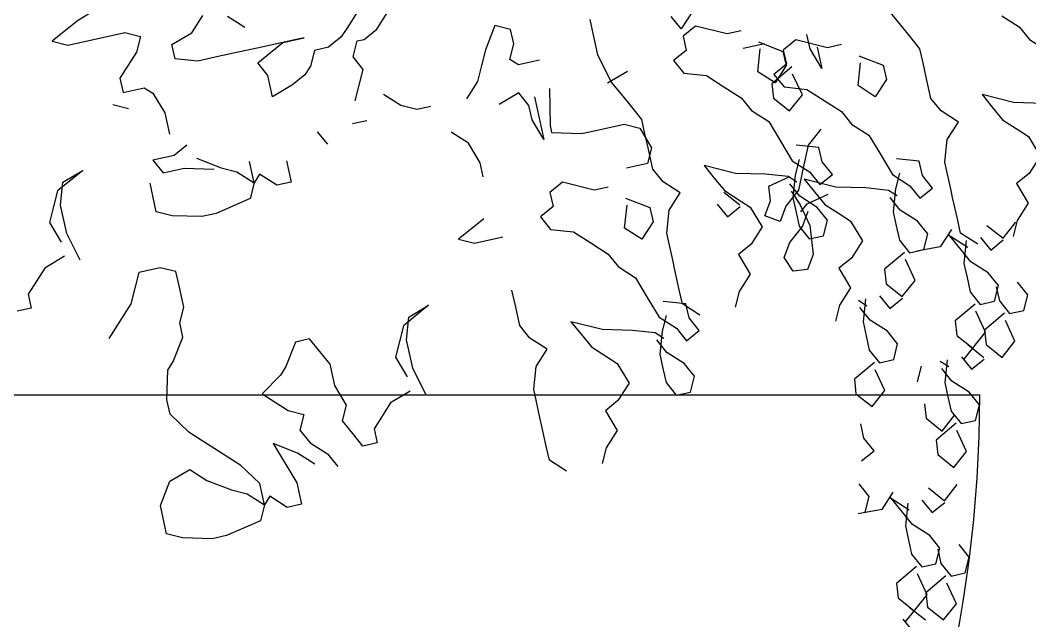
# Model space of a CAD drawing. Header units: millimetres. Extents: x 46 to 20372, y 30 to 14100.
# Drawn here: x 19678 to 19850.3, y 931.3 to 1033.7 of the extents above; entities that cross this region are included whole.
import ezdxf

# ---------------------------------------------------------------- set-up
doc = ezdxf.new("R2010")
doc.units = ezdxf.units.MM
doc.layers.get('0').update_dxf_attribs({"color": 250})

msp = doc.modelspace()

# ---------------------------------------------------------------- linework, layer by layer
for p, q in [((19691.18, 1035.66), (19687.81, 1033.65)), ((19735.64, 1035.29), (19733.75, 1032.34)), ((19738.85, 1032.2), (19740.74, 1035.15)), ((19792.7, 1035.19), (19790.81, 1032.24)), ((19828.02, 1033.18), (19826.28, 1035.33)), ((19687.81, 1033.65), (19683.51, 1030.17)), ((19707.29, 1031.6), (19709.17, 1034.55)), ((19716.35, 1032.49), (19713.4, 1034.38)), ((19775.79, 1031.44), (19775.26, 1033.86)), ((19790.81, 1032.24), (19789.07, 1034.39)), ((19845.49, 1034.48), (19848.44, 1032.59)), ((19691.03, 1030.56), (19695.87, 1031.62)), ((19695.87, 1031.62), (19698.55, 1030.94)), ((19703.92, 1029.59), (19707.29, 1031.6)), ((19733.75, 1032.34), (19732.8, 1030.87)), ((19736.7, 1030.46), (19738.85, 1032.2)), ((19759, 1032.82), (19757.38, 1028.66)), ((19761.69, 1032.15), (19759, 1032.82)), ((19762.22, 1029.73), (19761.69, 1032.15)), ((19793.25, 1032.74), (19791.1, 1031)), ((19798.62, 1031.39), (19793.25, 1032.74)), ((19801.04, 1031.92), (19798.62, 1031.39)), ((19829.77, 1031.02), (19828.02, 1033.18)), ((19848.44, 1032.59), (19850.18, 1030.44)), ((19683.51, 1030.17), (19686.19, 1029.49)), ((19686.19, 1029.49), (19691.03, 1030.56)), ((19698.55, 1030.94), (19697.88, 1028.26)), ((19724.07, 1030.21), (19719.24, 1029.15)), ((19720.71, 1028.21), (19722.86, 1029.95)), ((19722.86, 1029.95), (19726.49, 1030.75)), ((19726.49, 1030.75), (19724.07, 1030.21)), ((19732.8, 1030.87), (19730.65, 1029.13)), ((19734.81, 1027.5), (19735.49, 1030.19)), ((19735.49, 1030.19), (19736.7, 1030.46)), ((19776.59, 1027.81), (19775.79, 1031.44)), ((19791.1, 1031), (19791.63, 1028.58)), ((19803.99, 1030.04), (19808.15, 1028.41)), ((19810.36, 1030.39), (19808.2, 1028.65)), ((19815.73, 1029.04), (19810.36, 1030.39)), ((19812.78, 1028.85), (19812.24, 1031.27)), ((19831.5, 1028.87), (19829.77, 1031.02)), ((19850.18, 1030.44), (19853.13, 1028.55)), ((19697.88, 1028.26), (19695.05, 1023.83)), ((19704.45, 1027.17), (19703.92, 1029.59)), ((19719.24, 1029.15), (19714.4, 1028.09)), ((19718.56, 1026.47), (19720.71, 1028.21)), ((19728.23, 1028.59), (19727.55, 1025.91)), ((19730.65, 1029.13), (19728.23, 1028.59)), ((19757.38, 1028.66), (19756.7, 1025.98)), ((19761.54, 1027.04), (19762.22, 1029.73)), ((19791.63, 1028.58), (19789.48, 1026.84)), ((19804.99, 1029.68), (19801.36, 1028.88)), ((19803.84, 1024.93), (19804.26, 1028.83)), ((19808.15, 1028.41), (19808.68, 1025.99)), ((19808.2, 1028.65), (19808.74, 1026.23)), ((19814.78, 1025.49), (19812.78, 1028.85)), ((19813.98, 1029.12), (19814.78, 1025.49)), ((19818.15, 1029.57), (19815.73, 1029.04)), ((19832.04, 1026.45), (19831.5, 1028.87)), ((19708.35, 1026.76), (19704.45, 1027.17)), ((19710.77, 1027.29), (19708.35, 1026.76)), ((19714.4, 1028.09), (19710.77, 1027.29)), ((19720.3, 1024.31), (19718.56, 1026.47)), ((19736.55, 1025.35), (19734.81, 1027.5)), ((19763.02, 1026.1), (19761.54, 1027.04)), ((19766.64, 1026.89), (19763.02, 1026.1)), ((19778.86, 1023.24), (19776.59, 1027.81)), ((19789.48, 1026.84), (19791.22, 1024.69)), ((19820.95, 1022.58), (19821.37, 1026.47)), ((19821.1, 1027.68), (19825.26, 1026.06)), ((19832.57, 1024.03), (19832.04, 1026.45)), ((19727.55, 1025.91), (19726.61, 1024.43)), ((19735.87, 1022.67), (19736.55, 1025.35)), ((19756.7, 1025.98), (19756.02, 1023.29)), ((19781.61, 1025.01), (19778.24, 1023)), ((19791.22, 1024.69), (19795.11, 1024.28)), ((19806.79, 1023.04), (19803.84, 1024.93)), ((19809.66, 1025.79), (19806.24, 1022.9)), ((19808.74, 1026.23), (19806.58, 1024.49)), ((19808.68, 1025.99), (19806.79, 1023.04)), ((19825.26, 1026.06), (19825.79, 1023.64)), ((19695.05, 1023.83), (19695.58, 1021.42)), ((19721.1, 1020.68), (19720.3, 1024.31)), ((19726.61, 1024.43), (19724.46, 1022.69)), ((19756.02, 1023.29), (19754.14, 1020.34)), ((19780.6, 1021.09), (19778.86, 1023.24)), ((19795.11, 1024.28), (19798.06, 1022.39)), ((19806.58, 1024.49), (19808.33, 1022.34)), ((19811.45, 1021), (19809.8, 1024.55)), ((19825.79, 1023.64), (19823.9, 1020.69)), ((19833.37, 1020.4), (19832.57, 1024.03)), ((19695.58, 1021.42), (19699.21, 1022.21)), ((19699.21, 1022.21), (19700.68, 1021.27)), ((19700.68, 1021.27), (19702.69, 1017.91)), ((19724.46, 1022.69), (19721.1, 1020.68)), ((19735.2, 1019.98), (19735.87, 1022.67)), ((19763.08, 1021.34), (19759.72, 1019.33)), ((19764.82, 1019.19), (19763.08, 1021.34)), ((19768.3, 1022.08), (19768.42, 1015.77)), ((19798.06, 1022.39), (19801.01, 1020.5)), ((19806.24, 1022.9), (19806.52, 1020.44)), ((19808.33, 1022.34), (19812.22, 1021.93)), ((19812.22, 1021.93), (19815.17, 1020.04)), ((19823.9, 1020.69), (19820.95, 1022.58)), ((19742.99, 1019.16), (19740.03, 1021.04)), ((19765.76, 1020.66), (19766.56, 1017.03)), ((19782.34, 1018.93), (19780.6, 1021.09)), ((19801.01, 1020.5), (19802.76, 1018.35)), ((19806.52, 1020.44), (19809.26, 1018.26)), ((19809.26, 1018.26), (19811.45, 1021)), ((19815.17, 1020.04), (19818.12, 1018.15)), ((19835.11, 1018.25), (19833.37, 1020.4)), ((19847.47, 1019.7), (19842.1, 1021.06)), ((19842.1, 1021.06), (19843.84, 1018.9)), ((19852.57, 1019.55), (19847.47, 1019.7)), ((19693.83, 1019.38), (19696.52, 1018.7)), ((19702.69, 1017.91), (19703.49, 1014.28)), ((19745.67, 1018.48), (19742.99, 1019.16)), ((19748.09, 1019.01), (19745.67, 1018.48)), ((19765.35, 1016.76), (19764.82, 1019.19)), ((19784.08, 1016.78), (19782.34, 1018.93)), ((19802.76, 1018.35), (19805.71, 1016.46)), ((19818.12, 1018.15), (19819.86, 1016)), ((19838.06, 1016.36), (19835.11, 1018.25)), ((19843.84, 1018.9), (19845.58, 1016.75)), ((19737.16, 1016.57), (19734.74, 1016.04)), ((19767.36, 1013.4), (19765.35, 1016.76)), ((19766.56, 1017.03), (19767.36, 1013.4)), ((19784.61, 1014.36), (19784.08, 1016.78)), ((19805.71, 1016.46), (19807.71, 1013.1)), ((19836.17, 1013.41), (19838.06, 1016.36)), ((19845.58, 1016.75), (19848.53, 1014.86)), ((19728.7, 1014.71), (19730.44, 1012.56)), ((19754.48, 1012.77), (19751.53, 1014.66)), ((19768.42, 1015.77), (19768.69, 1014.56)), ((19768.69, 1014.56), (19773.79, 1014.41)), ((19773.79, 1014.41), (19776.21, 1014.94)), ((19776.21, 1014.94), (19781.05, 1016.01)), ((19781.05, 1016.01), (19783.73, 1015.33)), ((19783.73, 1015.33), (19785.74, 1011.97)), ((19785.15, 1011.94), (19784.61, 1014.36)), ((19814.6, 1015.13), (19812.42, 1012.39)), ((19819.86, 1016), (19822.81, 1014.11)), ((19848.53, 1014.86), (19850.01, 1013.92)), ((19756.49, 1009.41), (19754.48, 1012.77)), ((19807.71, 1013.1), (19809.72, 1009.74)), ((19822.81, 1014.11), (19824.82, 1010.75)), ((19835.76, 1009.52), (19836.17, 1013.41)), ((19850.01, 1013.92), (19852.02, 1010.56)), ((19706.44, 1012.39), (19704.28, 1010.65)), ((19785.74, 1011.97), (19785.06, 1009.28)), ((19785.94, 1008.31), (19785.15, 1011.94)), ((19814.29, 1012.01), (19810.4, 1012.42)), ((19812.42, 1012.39), (19811.61, 1008.55)), ((19814.82, 1009.59), (19814.29, 1012.01)), ((19704.28, 1010.65), (19700.65, 1009.85)), ((19700.65, 1009.85), (19702.4, 1007.7)), ((19708.14, 1010.19), (19712.3, 1008.57)), ((19717.93, 1006), (19717.13, 1009.63)), ((19723.45, 1009.75), (19724.25, 1006.12)), ((19757.02, 1006.99), (19756.49, 1009.41)), ((19785.06, 1009.28), (19781.43, 1008.48)), ((19809.72, 1009.74), (19812.67, 1007.85)), ((19810.93, 1010), (19810.25, 1007.32)), ((19816.57, 1007.44), (19814.82, 1009.59)), ((19824.82, 1010.75), (19826.83, 1007.39)), ((19831.4, 1009.66), (19827.51, 1010.07)), ((19831.93, 1007.24), (19831.4, 1009.66)), ((19836.82, 1004.68), (19835.76, 1009.52)), ((19852.02, 1010.56), (19850.13, 1007.61)), ((19688.71, 1008.1), (19684.4, 1004.62)), ((19685.34, 1006.1), (19688.71, 1008.1)), ((19702.4, 1007.7), (19706.02, 1008.5)), ((19706.02, 1008.5), (19711.13, 1008.35)), ((19712.3, 1008.57), (19714.98, 1007.89)), ((19714.98, 1007.89), (19717.93, 1006)), ((19718.88, 1007.48), (19717.93, 1006)), ((19721.82, 1005.59), (19718.88, 1007.48)), ((19787.69, 1006.16), (19785.94, 1008.31)), ((19794.68, 1008.97), (19796.42, 1006.81)), ((19800.04, 1007.61), (19794.68, 1008.97)), ((19805.15, 1007.47), (19800.04, 1007.61)), ((19809.04, 1007.05), (19805.15, 1007.47)), ((19811.61, 1008.55), (19810.8, 1004.72)), ((19812.67, 1007.85), (19814.41, 1005.7)), ((19814.41, 1005.7), (19816.57, 1007.44)), ((19828.04, 1007.65), (19827.36, 1004.97)), ((19850.13, 1007.61), (19847.97, 1005.86)), ((19684.93, 1002.2), (19685.34, 1006.1)), ((19701.26, 1001.07), (19700.2, 1005.91)), ((19717.93, 1006), (19717.25, 1003.32)), ((19724.25, 1006.12), (19721.82, 1005.59)), ((19770.55, 1006.09), (19768.4, 1004.35)), ((19775.92, 1004.74), (19770.55, 1006.09)), ((19790.63, 1004.28), (19787.69, 1006.16)), ((19796.42, 1006.81), (19798.16, 1004.66)), ((19805.73, 1005.4), (19809.29, 1007.05)), ((19810.52, 1006.11), (19809.04, 1007.05)), ((19811.05, 1003.69), (19809.31, 1005.84)), ((19810.25, 1007.32), (19809.84, 1003.43)), ((19817.15, 1005.26), (19811.78, 1006.62)), ((19811.78, 1006.62), (19813.52, 1004.46)), ((19826.83, 1007.39), (19829.78, 1005.5)), ((19833.68, 1005.09), (19831.93, 1007.24)), ((19847.97, 1005.86), (19849.98, 1002.5)), ((19684.4, 1004.62), (19683.72, 1001.94)), ((19768.4, 1004.35), (19768.93, 1001.93)), ((19778.34, 1005.27), (19775.92, 1004.74)), ((19788.75, 1001.32), (19790.63, 1004.28)), ((19798.04, 1004.42), (19800.78, 1002.24)), ((19798.16, 1004.66), (19801.11, 1002.77)), ((19806.01, 1002.94), (19805.73, 1005.4)), ((19810.8, 1004.72), (19808.61, 1001.99)), ((19809.56, 1004.58), (19811.07, 1002.26)), ((19812.3, 1002.4), (19815.85, 1004.05)), ((19813.52, 1004.46), (19815.27, 1002.31)), ((19822.26, 1005.12), (19817.15, 1005.26)), ((19826.15, 1004.7), (19822.26, 1005.12)), ((19827.63, 1003.76), (19826.15, 1004.7)), ((19827.36, 1004.97), (19826.95, 1001.07)), ((19829.78, 1005.5), (19831.52, 1003.35)), ((19831.52, 1003.35), (19833.68, 1005.09)), ((19837.09, 1003.47), (19836.82, 1004.68)), ((19717.25, 1003.32), (19711.47, 1000.78)), ((19781.29, 1003.38), (19785.45, 1001.76)), ((19796.93, 1002.36), (19798.67, 1000.2)), ((19801.11, 1002.77), (19802.58, 1001.83)), ((19805.06, 1000.34), (19806.01, 1002.94)), ((19809.84, 1003.43), (19810.37, 1001.01)), ((19814, 1001.81), (19811.05, 1003.69)), ((19811.21, 1001.03), (19812.3, 1002.4)), ((19815.27, 1002.31), (19818.22, 1000.42)), ((19828.16, 1001.34), (19826.42, 1003.49)), ((19837.89, 999.84), (19837.09, 1003.47)), ((19849.98, 1002.5), (19848.09, 999.55)), ((19683.72, 1001.94), (19683.05, 999.25)), ((19685.99, 997.36), (19684.93, 1002.2)), ((19703.95, 1000.39), (19701.26, 1001.07)), ((19711.47, 1000.78), (19709.05, 1000.25)), ((19768.93, 1001.93), (19766.78, 1000.19)), ((19781.14, 998.28), (19781.56, 1002.17)), ((19785.45, 1001.76), (19785.98, 999.34)), ((19788.34, 997.43), (19788.75, 1001.32)), ((19798.67, 1000.2), (19800.83, 1001.94)), ((19802.58, 1001.83), (19804.59, 998.47)), ((19808.61, 1001.99), (19807.66, 999.39)), ((19810.37, 1001.01), (19810.91, 998.59)), ((19811.07, 1002.26), (19812.72, 998.71)), ((19811.49, 998.57), (19812.44, 1001.17)), ((19815.74, 999.65), (19814, 1001.81)), ((19826.95, 1001.07), (19827.48, 998.66)), ((19831.11, 999.45), (19828.16, 1001.34)), ((19683.05, 999.25), (19685.05, 995.89)), ((19709.05, 1000.25), (19703.95, 1000.39)), ((19757.14, 999.86), (19752.83, 996.38)), ((19766.78, 1000.19), (19768.52, 998.04)), ((19785.98, 999.34), (19784.09, 996.39)), ((19807.66, 999.39), (19805.06, 1000.34)), ((19815.07, 996.97), (19815.74, 999.65)), ((19818.22, 1000.42), (19819.69, 999.48)), ((19819.69, 999.48), (19821.7, 996.12)), ((19832.85, 997.3), (19831.11, 999.45)), ((19838.42, 997.42), (19837.89, 999.84)), ((19845.68, 996.56), (19847.87, 999.3)), ((19848.09, 999.55), (19847.42, 996.86)), ((19688.27, 992.79), (19685.99, 997.36)), ((19768.52, 998.04), (19772.41, 997.63)), ((19772.41, 997.63), (19775.36, 995.74)), ((19784.09, 996.39), (19781.14, 998.28)), ((19789.4, 992.59), (19788.34, 997.43)), ((19804.59, 998.47), (19802.7, 995.52)), ((19809.31, 995.83), (19811.49, 998.57)), ((19810.91, 998.59), (19812.64, 996.43)), ((19812.72, 998.71), (19813, 996.25)), ((19827.48, 998.66), (19828.01, 996.23)), ((19832.17, 994.61), (19832.85, 997.3)), ((19836.87, 998.01), (19834.98, 995.06)), ((19839.68, 994.94), (19836.29, 997.11)), ((19840.21, 992.52), (19836.38, 997.26)), ((19841.37, 995.53), (19838.42, 997.42)), ((19842.94, 998.74), (19845.68, 996.56)), ((19752.83, 996.38), (19755.52, 995.7)), ((19755.52, 995.7), (19760.36, 996.76)), ((19775.36, 995.74), (19778.31, 993.85)), ((19802.7, 995.52), (19800.55, 993.77)), ((19808.36, 993.23), (19809.31, 995.83)), ((19812.64, 996.43), (19815.07, 996.97)), ((19813, 996.25), (19813.28, 993.79)), ((19821.7, 996.12), (19819.81, 993.17)), ((19828.01, 996.23), (19829.75, 994.08)), ((19839.42, 996.15), (19839.01, 992.25)), ((19841.84, 996.68), (19843.58, 994.53)), ((19843.58, 994.53), (19845.73, 996.27)), ((19778.31, 993.85), (19780.06, 991.7)), ((19800.55, 993.77), (19802.56, 990.41)), ((19813.28, 993.79), (19812.33, 991.19)), ((19828.88, 994.13), (19825.46, 991.25)), ((19829.75, 994.08), (19832.17, 994.61)), ((19834.98, 995.06), (19830.96, 994.35)), ((19685.58, 993.47), (19682.22, 991.46)), ((19789.67, 991.38), (19789.4, 992.59)), ((19809.86, 990.91), (19808.36, 993.23)), ((19819.81, 993.17), (19817.66, 991.42)), ((19830.67, 989.34), (19829.02, 992.9)), ((19839.01, 992.25), (19839.54, 989.84)), ((19843.17, 990.63), (19840.21, 992.52)), ((19682.22, 991.46), (19679.39, 987.03)), ((19698.29, 990.72), (19697.61, 988.04)), ((19701.92, 991.52), (19698.29, 990.72)), ((19704.6, 990.84), (19701.92, 991.52)), ((19705.13, 988.42), (19704.6, 990.84)), ((19780.06, 991.7), (19783.01, 989.81)), ((19790.46, 987.75), (19789.67, 991.38)), ((19802.56, 990.41), (19800.67, 987.46)), ((19812.33, 991.19), (19809.86, 990.91)), ((19817.66, 991.42), (19819.67, 988.06)), ((19825.46, 991.25), (19825.74, 988.79)), ((19844.91, 988.48), (19843.17, 990.63)), ((19783.01, 989.81), (19785.01, 986.45)), ((19825.74, 988.79), (19828.48, 986.61)), ((19828.48, 986.61), (19830.67, 989.34)), ((19839.54, 989.84), (19840.07, 987.41)), ((19849.91, 986.91), (19848.17, 989.07)), ((19679.39, 987.03), (19679.92, 984.62)), ((19697.61, 988.04), (19696.93, 985.35)), ((19705.93, 984.8), (19705.13, 988.42)), ((19762.44, 985.29), (19761.91, 987.71)), ((19791, 985.33), (19790.46, 987.75)), ((19800.67, 987.46), (19800, 984.78)), ((19819.67, 988.06), (19817.78, 985.11)), ((19840.07, 987.41), (19841.81, 985.26)), ((19844.23, 985.79), (19844.91, 988.48)), ((19844.54, 988.27), (19845.07, 985.85)), ((19849.23, 984.23), (19849.91, 986.91)), ((19696.93, 985.35), (19695.04, 982.4)), ((19747.71, 985.1), (19743.4, 981.62)), ((19744.34, 983.1), (19747.71, 985.1)), ((19763.24, 981.66), (19762.44, 985.29)), ((19785.01, 986.45), (19787.02, 983.08)), ((19791.59, 985.36), (19787.7, 985.77)), ((19793.95, 983.44), (19791, 985.33)), ((19792.12, 982.94), (19791.59, 985.36)), ((19817.78, 985.11), (19817.1, 982.42)), ((19822.48, 984.98), (19821.01, 985.93)), ((19822.22, 986.2), (19821.81, 982.3)), ((19824.64, 986.73), (19826.38, 984.58)), ((19826.38, 984.58), (19828.53, 986.31)), ((19840.94, 985.31), (19837.52, 982.43)), ((19841.81, 985.26), (19844.23, 985.79)), ((19845.07, 985.85), (19846.81, 983.69)), ((19679.92, 984.62), (19677.5, 984.09)), ((19705.25, 982.11), (19705.93, 984.8)), ((19788.23, 983.35), (19787.55, 980.67)), ((19823.02, 982.57), (19821.28, 984.72)), ((19842.72, 980.53), (19841.07, 984.08)), ((19845.94, 983.74), (19842.52, 980.86)), ((19846.81, 983.69), (19849.23, 984.23)), ((19695.04, 982.4), (19693.16, 979.45)), ((19705.79, 979.69), (19705.25, 982.11)), ((19743.4, 981.62), (19742.72, 978.94)), ((19743.93, 979.2), (19744.34, 983.1)), ((19764.99, 979.51), (19763.24, 981.66)), ((19771.98, 982.31), (19773.72, 980.16)), ((19777.34, 980.96), (19771.98, 982.31)), ((19787.02, 983.08), (19789.97, 981.2)), ((19793.87, 980.79), (19792.12, 982.94)), ((19821.81, 982.3), (19822.34, 979.88)), ((19825.97, 980.68), (19823.02, 982.57)), ((19837.52, 982.43), (19837.8, 979.97)), ((19847.72, 978.96), (19846.08, 982.51)), ((19773.72, 980.16), (19775.46, 978.01)), ((19782.45, 980.81), (19777.34, 980.96)), ((19786.34, 980.4), (19782.45, 980.81)), ((19787.82, 979.46), (19786.34, 980.4)), ((19787.55, 980.67), (19787.14, 976.77)), ((19789.97, 981.2), (19791.71, 979.05)), ((19791.71, 979.05), (19793.87, 980.79)), ((19827.71, 978.53), (19825.97, 980.68)), ((19837.8, 979.97), (19840.54, 977.79)), ((19838.99, 975.84), (19842.72, 980.53)), ((19842.52, 980.86), (19842.8, 978.4)), ((19704.16, 975.53), (19705.79, 979.69)), ((19724.99, 978.84), (19723.37, 974.68)), ((19727.41, 979.38), (19724.99, 978.84)), ((19729.15, 977.22), (19727.41, 979.38)), ((19742.72, 978.94), (19742.05, 976.25)), ((19744.99, 974.36), (19743.93, 979.2)), ((19767.93, 977.62), (19764.99, 979.51)), ((19788.35, 977.04), (19786.61, 979.19)), ((19822.34, 979.88), (19822.87, 977.46)), ((19827.03, 975.84), (19827.71, 978.53)), ((19839.69, 978.4), (19842.43, 976.22)), ((19842.8, 978.4), (19845.54, 976.22)), ((19845.54, 976.22), (19847.72, 978.96)), ((19730.89, 975.07), (19729.15, 977.22)), ((19766.05, 974.67), (19767.93, 977.62)), ((19775.46, 978.01), (19778.41, 976.12)), ((19787.14, 976.77), (19787.67, 974.35)), ((19791.3, 975.15), (19788.35, 977.04)), ((19822.87, 977.46), (19824.61, 975.31)), ((19703.22, 974.06), (19704.16, 975.53)), ((19731.69, 971.44), (19730.89, 975.07)), ((19742.05, 976.25), (19744.05, 972.89)), ((19778.41, 976.12), (19779.88, 975.18)), ((19779.88, 975.18), (19781.89, 971.81)), ((19793.04, 973), (19791.3, 975.15)), ((19823.74, 975.36), (19820.32, 972.48)), ((19824.61, 975.31), (19827.03, 975.84)), ((19831.72, 974.72), (19831.05, 972.03)), ((19836.43, 974.6), (19834.96, 975.54)), ((19836.16, 975.81), (19835.75, 971.91)), ((19838.58, 976.34), (19840.32, 974.19)), ((19840.32, 974.19), (19842.48, 975.93)), ((19703.08, 968.95), (19703.22, 974.06)), ((19722.43, 973.21), (19719.33, 969.99)), ((19723.37, 974.68), (19722.43, 973.21)), ((19747.27, 969.79), (19744.99, 974.36)), ((19765.64, 970.77), (19766.05, 974.67)), ((19787.67, 974.35), (19788.21, 971.93)), ((19792.37, 970.31), (19793.04, 973)), ((19825.52, 970.57), (19823.88, 974.12)), ((19836.96, 972.18), (19835.22, 974.33)), ((19733.7, 968.08), (19731.69, 971.44)), ((19781.89, 971.81), (19780, 968.86)), ((19788.21, 971.93), (19789.94, 969.78)), ((19820.32, 972.48), (19820.6, 970.02)), ((19835.75, 971.91), (19836.29, 969.49)), ((19839.91, 970.29), (19836.96, 972.18)), ((19541.72, 969.82), (19841.72, 969.82)), ((19719.33, 969.99), (19723.75, 967.16)), ((19744.58, 970.47), (19741.22, 968.46)), ((19766.7, 965.94), (19765.64, 970.77)), ((19789.94, 969.78), (19792.37, 970.31)), ((19820.6, 970.02), (19823.34, 967.83)), ((19823.34, 967.83), (19825.52, 970.57)), ((19841.65, 968.14), (19839.91, 970.29)), ((19703.61, 966.53), (19703.08, 968.95)), ((19733.02, 965.39), (19733.7, 968.08)), ((19741.22, 968.46), (19738.39, 964.03)), ((19780, 968.86), (19777.85, 967.12)), ((19832.28, 968.3), (19832.56, 965.84)), ((19836.29, 969.49), (19836.82, 967.07)), ((19840.98, 965.45), (19841.65, 968.14)), ((19706.82, 963.44), (19703.61, 966.53)), ((19723.75, 967.16), (19726.44, 966.48)), ((19726.44, 966.48), (19725.76, 963.8)), ((19777.85, 967.12), (19779.86, 963.76)), ((19835.3, 963.66), (19837.48, 966.4)), ((19836.82, 967.07), (19838.56, 964.92)), ((19734.76, 963.24), (19733.02, 965.39)), ((19766.97, 964.73), (19766.7, 965.94)), ((19767.76, 961.1), (19766.97, 964.73)), ((19821.94, 962.46), (19821.41, 964.87)), ((19832.56, 965.84), (19835.3, 963.66)), ((19837.68, 964.97), (19834.27, 962.09)), ((19838.56, 964.92), (19840.98, 965.45)), ((19708.3, 962.49), (19706.82, 963.44)), ((19725.76, 963.8), (19727.51, 961.64)), ((19736.5, 961.09), (19734.76, 963.24)), ((19738.39, 964.03), (19738.92, 961.62)), ((19779.86, 963.76), (19777.97, 960.81)), ((19839.47, 960.18), (19837.82, 963.74)), ((19711.25, 960.61), (19708.3, 962.49)), ((19725.35, 959.9), (19721.19, 961.52)), ((19721.19, 961.52), (19725.21, 954.8)), ((19727.51, 961.64), (19730.46, 959.76)), ((19738.92, 961.62), (19736.5, 961.09)), ((19768.3, 958.68), (19767.76, 961.1)), ((19823.68, 960.3), (19821.94, 962.46)), ((19834.27, 962.09), (19834.55, 959.63)), ((19715.68, 957.78), (19711.25, 960.61)), ((19728.3, 958.01), (19725.35, 959.9)), ((19730.46, 959.76), (19732.2, 957.6)), ((19777.97, 960.81), (19777.3, 958.12)), ((19821.53, 958.56), (19823.68, 960.3)), ((19834.55, 959.63), (19837.29, 957.44)), ((19837.29, 957.44), (19839.47, 960.18)), ((19718.89, 954.68), (19715.68, 957.78)), ((19771.25, 956.79), (19768.3, 958.68)), ((19703.58, 955.12), (19706.95, 957.12)), ((19706.95, 957.12), (19709.89, 955.24)), ((19701.96, 950.96), (19703.58, 955.12)), ((19709.89, 955.24), (19714.06, 953.62)), ((19719.69, 951.05), (19718.89, 954.68)), ((19725.21, 954.8), (19726, 951.17)), ((19822.86, 952.51), (19821.12, 954.67)), ((19835.69, 951.77), (19837.87, 954.51)), ((19714.06, 953.62), (19716.74, 952.94)), ((19716.74, 952.94), (19719.69, 951.05)), ((19720.63, 952.52), (19719.69, 951.05)), ((19723.58, 950.64), (19720.63, 952.52)), ((19822.18, 949.83), (19822.86, 952.51)), ((19826.88, 953.23), (19824.99, 950.28)), ((19830.22, 947.73), (19826.39, 952.47)), ((19832.95, 953.95), (19835.69, 951.77)), ((19703.02, 946.12), (19701.96, 950.96)), ((19719.69, 951.05), (19719.01, 948.36)), ((19726, 951.17), (19723.58, 950.64)), ((19829.69, 950.15), (19826.3, 952.33)), ((19829.42, 951.36), (19829.02, 947.47)), ((19831.85, 951.89), (19833.59, 949.74)), ((19833.59, 949.74), (19835.74, 951.48)), ((19824.99, 950.28), (19820.97, 949.56)), ((19719.01, 948.36), (19713.23, 945.83)), ((19829.02, 947.47), (19829.55, 945.05)), ((19833.18, 945.85), (19830.22, 947.73)), ((19705.71, 945.44), (19703.02, 946.12)), ((19713.23, 945.83), (19710.81, 945.29)), ((19834.92, 943.69), (19833.18, 945.85)), ((19710.81, 945.29), (19705.71, 945.44)), ((19829.55, 945.05), (19830.08, 942.63)), ((19839.92, 942.12), (19838.18, 944.28)), ((19830.08, 942.63), (19831.82, 940.48)), ((19834.24, 941.01), (19834.92, 943.69)), ((19834.55, 943.48), (19835.08, 941.06)), ((19839.24, 939.44), (19839.92, 942.12)), ((19830.94, 940.52), (19827.53, 937.64)), ((19831.82, 940.48), (19834.24, 941.01)), ((19835.08, 941.06), (19836.82, 938.91)), ((19832.73, 935.74), (19831.08, 939.29)), ((19835.94, 938.95), (19832.53, 936.07)), ((19836.82, 938.91), (19839.24, 939.44)), ((19827.53, 937.64), (19827.81, 935.18)), ((19837.73, 934.17), (19836.08, 937.72)), ((19827.81, 935.18), (19830.55, 933)), ((19829, 931.05), (19832.73, 935.74)), ((19832.53, 936.07), (19832.81, 933.61)), ((19829.7, 933.61), (19832.44, 931.43)), ((19832.81, 933.61), (19835.55, 931.43)), ((19835.55, 931.43), (19837.73, 934.17)), ((19828.59, 931.55), (19830.33, 929.4))]:
    msp.add_line(p, q)
msp.add_arc((19617.86, 970.17), 223.87, 302.6483, 359.9119)

doc.saveas('drawing.dxf')
